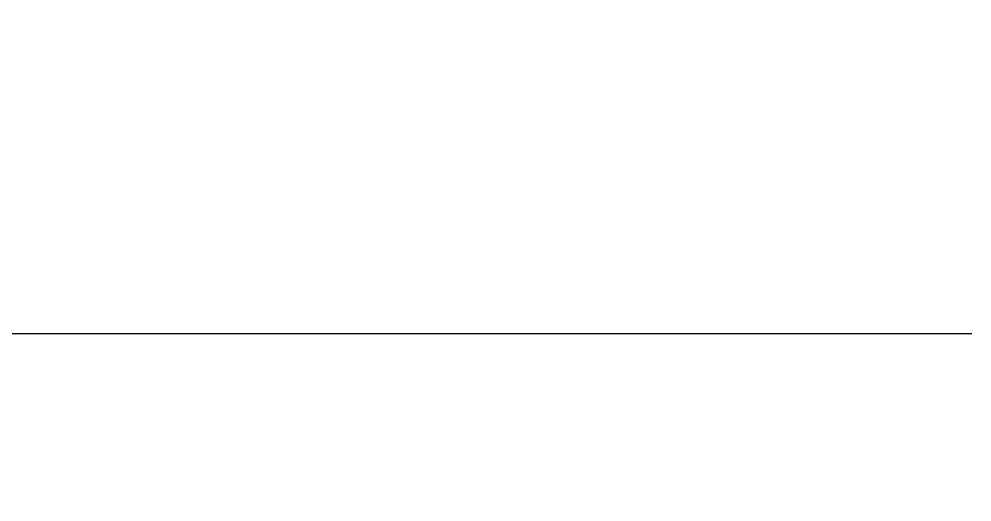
# Model space of a CAD drawing. Header units: millimetres. Extents: x -80 to 4518, y -398 to 2524.
# Drawn here: x 2680.9 to 3090.5, y 1305.1 to 1512.6 of the extents above; entities that cross this region are included whole.
import ezdxf

# ---------------------------------------------------------------- set-up
doc = ezdxf.new("R2010")
doc.units = ezdxf.units.MM
doc.layers.add('ZANO_R', color=7, linetype='Continuous', lineweight=0)
doc.layers.add('ZANO_W', color=1, linetype='Continuous', lineweight=0)
doc.styles.add('Arial', font='arial.ttf')
doc.styles.get("Standard").update_dxf_attribs({"font": 'ARIALUNI.TTF'})
doc.dimstyles.new('pl i ang', dxfattribs={"dimtxt": 50, "dimasz": 50, "dimexe": 1.25, "dimexo": 0.625, "dimgap": 10, "dimtad": 1, "dimtoh": 1, "dimtxsty": 'Standard', "dimcen": 2.5, "dimclrd": 1, "dimclre": 1, "dimclrt": 1, "dimadec": 0, "dimazin": 0, "dimtfac": 1, "dimtmove": 0, "dimatfit": 3, "dimfxl": 1, "dimarcsym": 1})

# ---------------------------------------------------------------- blocks, each defined once
blk = doc.blocks.new('*D388')
at = {"layer": 'ZANO_W', "color": 1, "lineweight": -2}
blk.add_line((2189.64, 1454.5), (2185.06, 1488.61), dxfattribs=at)
for start, end in [(97.6419, 180), (52.4545, 75.0482), (202.5937, 225.1874)]:
    blk.add_arc((2199.97, 1377.51), 102.1, start, end, dxfattribs=at)
at = {"layer": 'ZANO_W', "color": 1}
for points in [[(2226.73, 1482.8), (2225.88, 1469.49), (2186.39, 1478.7)], [(2112.24, 1339.59), (2099.17, 1336.97), (2097.87, 1377.51)]]:
    blk.add_solid(points, dxfattribs=at)
at = {"layer": 'ZANO_W', "color": 1, "insert": (2100.03, 1464.93), "char_height": 40, "attachment_point": 5, "rotation": 48.821, "style": 'Arial'}
blk.add_mtext('82%%d', dxfattribs=at)

msp = doc.modelspace()

# ---------------------------------------------------------------- linework, layer by layer
at = {"layer": 'ZANO_R'}
msp.add_lwpolyline([(-78.2, 1377.51), (3090.51, 1377.51)], dxfattribs=at)

# ---------------------------------------------------------------- dimensions: what is measured, and where the dimension line sits
at = {"layer": 'ZANO_W'}
dim = msp.add_angular_dim_2l(base=(2141.27, 1461.04), line1=((-78.2, 1377.51), (3090.51, 1377.51)), line2=((2194.69, 1416.83), (2190.97, 1444.59)), dimstyle='pl i ang', override={"dimtxt": 40, "dimasz": 40, "dimexe": 10, "dimexo": 10, "dimtoh": 0, "dimdec": 0, "dimtxsty": 'Arial', "dimtdec": 0, "dimtmove": 1}, dxfattribs=at)
dim.commit()
dim.dimension.update_dxf_attribs({"geometry": '*D388', "text_midpoint": (2100.03, 1464.93)})

doc.saveas('drawing.dxf')
